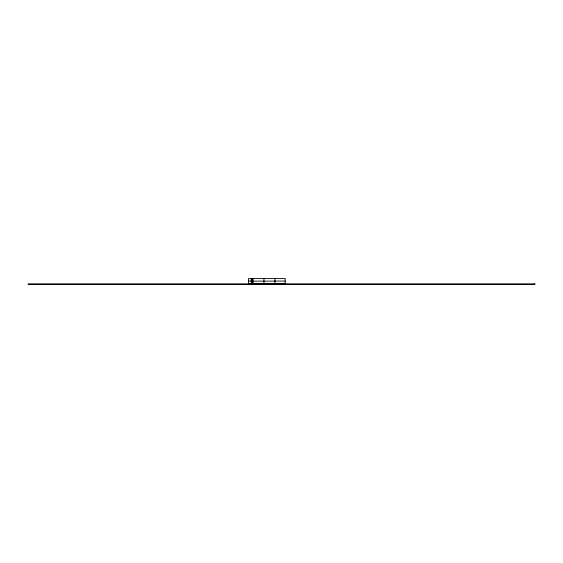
<?xml version="1.0" encoding="UTF-8"?>
<svg xmlns="http://www.w3.org/2000/svg" width="563" height="563" viewBox="0 0 563 563"><rect width="100%" height="100%" fill="white"/><g stroke="black" fill="none" stroke-linecap="round" stroke-linejoin="round"><path stroke-width="0.84" d="M252.766 282.105L251.211 282.084L251.211 279.086L252.878 279.086M248.557 281.064L252.048 281.064M274.723 281.064L285.188 281.064M252.942 281.127L274.92 281.127M251.211 282.084L252.878 282.084M252.921 283.625L248.557 283.625L248.557 278.502L285.188 278.502L285.188 283.625L274.723 283.625M251.211 280.585L252.766 280.81M251.211 279.086L252.766 279.522M274.92 278.579L274.92 283.668L252.942 283.668L252.942 278.579M263.934 278.579L263.934 283.668M534.85 283.851L28.15 283.851L28.15 284.498L534.85 284.498L534.85 283.851"/></g></svg>
